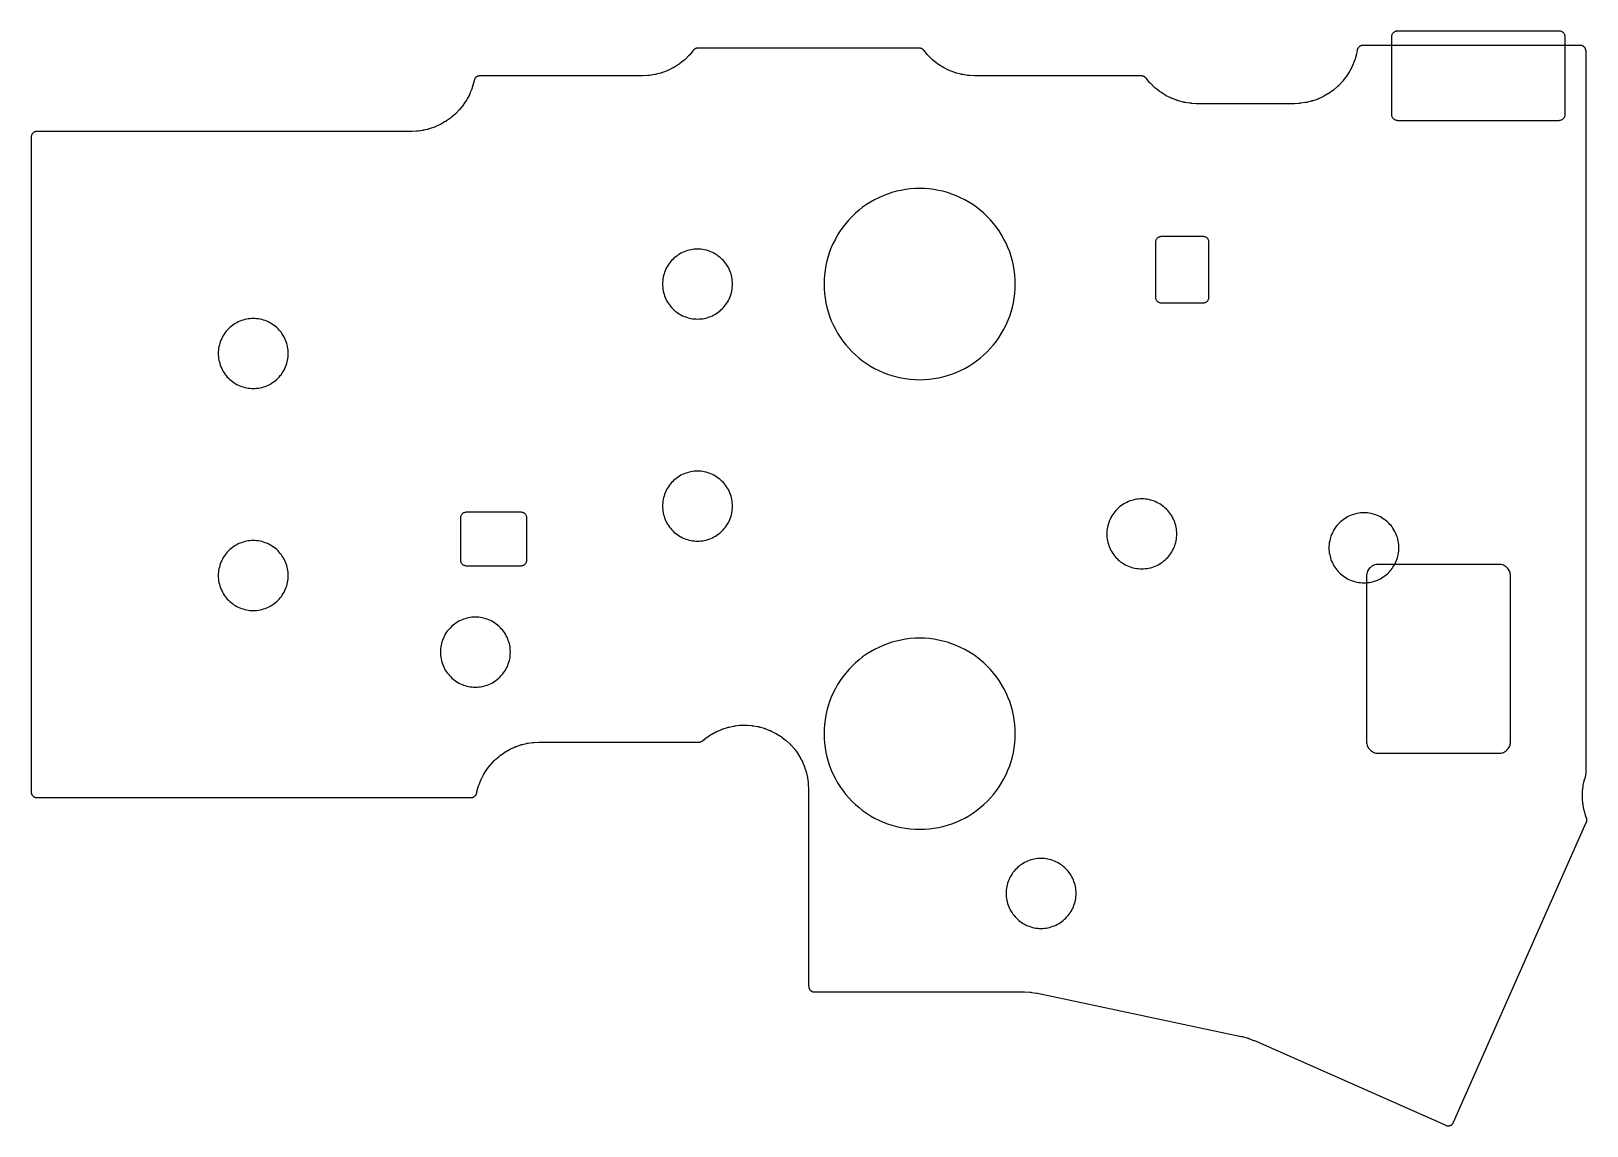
# Model space of a CAD drawing. Header units: millimetres. Extents: x 12 to 145, y -129 to -35.
import ezdxf

# ---------------------------------------------------------------- set-up
doc = ezdxf.new("R2010")
doc.units = ezdxf.units.MM
doc.layers.add('CUTOUTS', color=2, linetype='Continuous')
doc.layers.add('OUTLINE', color=1, linetype='Continuous')

msp = doc.modelspace()

# ---------------------------------------------------------------- linework, layer by layer
at = {"layer": 'CUTOUTS'}
for points in [[(142.94, -34.73), (129.06, -34.73), (129.01, -34.73), (128.96, -34.73), (128.91, -34.75), (128.86, -34.76), (128.82, -34.78), (128.78, -34.81), (128.74, -34.84), (128.7, -34.87), (128.67, -34.91), (128.64, -34.95), (128.61, -34.99), (128.59, -35.03), (128.58, -35.08), (128.56, -35.13), (128.56, -35.18), (128.56, -35.23), (128.56, -41.88), (128.56, -41.92), (128.56, -41.97), (128.58, -42.02), (128.59, -42.07), (128.61, -42.11), (128.64, -42.15), (128.67, -42.19), (128.7, -42.23), (128.74, -42.26), (128.78, -42.29), (128.82, -42.32), (128.86, -42.34), (128.91, -42.35), (128.96, -42.37), (129.01, -42.37), (129.06, -42.38), (142.94, -42.38), (142.99, -42.37), (143.04, -42.37), (143.09, -42.35), (143.14, -42.34), (143.18, -42.32), (143.22, -42.29), (143.26, -42.26), (143.3, -42.23), (143.33, -42.19), (143.36, -42.15), (143.39, -42.11), (143.41, -42.07), (143.42, -42.02), (143.44, -41.97), (143.44, -41.92), (143.44, -41.88), (143.44, -35.23), (143.44, -35.18), (143.44, -35.13), (143.42, -35.08), (143.41, -35.03), (143.39, -34.99), (143.36, -34.95), (143.33, -34.91), (143.3, -34.87), (143.26, -34.84), (143.22, -34.81), (143.18, -34.78), (143.14, -34.76), (143.09, -34.75), (143.04, -34.73), (142.99, -34.73), (142.94, -34.73)], [(96.29, -56.43), (96.28, -56.03), (96.25, -55.62), (96.2, -55.22), (96.13, -54.83), (96.04, -54.44), (95.93, -54.05), (95.81, -53.67), (95.66, -53.29), (95.5, -52.92), (95.32, -52.56), (95.12, -52.21), (94.91, -51.87), (94.67, -51.54), (94.43, -51.23), (94.16, -50.92), (93.89, -50.63), (93.59, -50.35), (93.29, -50.09), (92.97, -49.84), (92.64, -49.61), (92.3, -49.39), (91.95, -49.2), (91.59, -49.02), (91.23, -48.85), (90.85, -48.71), (90.47, -48.58), (90.08, -48.47), (89.69, -48.39), (89.29, -48.32), (88.89, -48.27), (88.49, -48.24), (88.09, -48.23), (87.69, -48.24), (87.28, -48.27), (86.88, -48.32), (86.49, -48.39), (86.1, -48.47), (85.71, -48.58), (85.33, -48.71), (84.95, -48.85), (84.58, -49.02), (84.22, -49.2), (83.87, -49.39), (83.53, -49.61), (83.2, -49.84), (82.89, -50.09), (82.58, -50.35), (82.29, -50.63), (82.01, -50.92), (81.75, -51.23), (81.5, -51.54), (81.27, -51.87), (81.05, -52.21), (80.86, -52.56), (80.67, -52.92), (80.51, -53.29), (80.37, -53.67), (80.24, -54.05), (80.13, -54.44), (80.05, -54.83), (79.98, -55.22), (79.93, -55.62), (79.9, -56.03), (79.89, -56.43), (79.9, -56.83), (79.93, -57.23), (79.98, -57.63), (80.05, -58.03), (80.13, -58.42), (80.24, -58.81), (80.37, -59.19), (80.51, -59.57), (80.67, -59.93), (80.86, -60.29), (81.05, -60.64), (81.27, -60.98), (81.5, -61.31), (81.75, -61.63), (82.01, -61.93), (82.29, -62.23), (82.58, -62.5), (82.89, -62.77), (83.2, -63.01), (83.53, -63.25), (83.87, -63.46), (84.22, -63.66), (84.58, -63.84), (84.95, -64), (85.33, -64.15), (85.71, -64.28), (86.1, -64.38), (86.49, -64.47), (86.88, -64.54), (87.28, -64.59), (87.69, -64.62), (88.09, -64.63), (88.49, -64.62), (88.89, -64.59), (89.29, -64.54), (89.69, -64.47), (90.08, -64.38), (90.47, -64.28), (90.85, -64.15), (91.23, -64), (91.59, -63.84), (91.95, -63.66), (92.3, -63.46), (92.64, -63.25), (92.97, -63.01), (93.29, -62.77), (93.59, -62.5), (93.89, -62.23), (94.16, -61.93), (94.43, -61.63), (94.67, -61.31), (94.91, -60.98), (95.12, -60.64), (95.32, -60.29), (95.5, -59.93), (95.66, -59.57), (95.81, -59.19), (95.93, -58.81), (96.04, -58.42), (96.13, -58.03), (96.2, -57.63), (96.25, -57.23), (96.28, -56.83), (96.29, -56.43)], [(112.4, -52.35), (108.81, -52.35), (108.76, -52.35), (108.71, -52.36), (108.67, -52.37), (108.62, -52.39), (108.58, -52.41), (108.53, -52.43), (108.49, -52.46), (108.46, -52.5), (108.42, -52.53), (108.4, -52.57), (108.37, -52.61), (108.35, -52.66), (108.33, -52.7), (108.32, -52.75), (108.31, -52.8), (108.31, -52.85), (108.31, -57.54), (108.31, -57.59), (108.32, -57.64), (108.33, -57.68), (108.35, -57.73), (108.37, -57.77), (108.4, -57.82), (108.42, -57.86), (108.46, -57.89), (108.49, -57.93), (108.53, -57.95), (108.58, -57.98), (108.62, -58), (108.67, -58.02), (108.71, -58.03), (108.76, -58.04), (108.81, -58.04), (112.4, -58.04), (112.45, -58.04), (112.5, -58.03), (112.55, -58.02), (112.59, -58), (112.64, -57.98), (112.68, -57.95), (112.72, -57.93), (112.76, -57.89), (112.79, -57.86), (112.82, -57.82), (112.84, -57.77), (112.86, -57.73), (112.88, -57.68), (112.89, -57.64), (112.9, -57.59), (112.9, -57.54), (112.9, -52.85), (112.9, -52.8), (112.89, -52.75), (112.88, -52.7), (112.86, -52.66), (112.84, -52.61), (112.82, -52.57), (112.79, -52.53), (112.76, -52.5), (112.72, -52.46), (112.68, -52.43), (112.64, -52.41), (112.59, -52.39), (112.55, -52.37), (112.5, -52.36), (112.45, -52.35), (112.4, -52.35)], [(72.04, -56.43), (72.03, -56.28), (72.02, -56.13), (72.01, -55.99), (71.98, -55.84), (71.95, -55.7), (71.91, -55.56), (71.86, -55.42), (71.81, -55.28), (71.75, -55.15), (71.68, -55.01), (71.61, -54.89), (71.53, -54.76), (71.45, -54.64), (71.36, -54.52), (71.26, -54.41), (71.16, -54.31), (71.05, -54.21), (70.94, -54.11), (70.82, -54.02), (70.7, -53.93), (70.58, -53.85), (70.45, -53.78), (70.32, -53.72), (70.19, -53.66), (70.05, -53.6), (69.91, -53.56), (69.77, -53.52), (69.62, -53.49), (69.48, -53.46), (69.33, -53.44), (69.18, -53.43), (69.04, -53.43), (68.89, -53.43), (68.74, -53.44), (68.6, -53.46), (68.45, -53.49), (68.31, -53.52), (68.17, -53.56), (68.03, -53.6), (67.89, -53.66), (67.75, -53.72), (67.62, -53.78), (67.5, -53.85), (67.37, -53.93), (67.25, -54.02), (67.13, -54.11), (67.02, -54.21), (66.92, -54.31), (66.81, -54.41), (66.72, -54.52), (66.63, -54.64), (66.54, -54.76), (66.46, -54.89), (66.39, -55.01), (66.33, -55.15), (66.27, -55.28), (66.21, -55.42), (66.17, -55.56), (66.13, -55.7), (66.1, -55.84), (66.07, -55.99), (66.05, -56.13), (66.04, -56.28), (66.04, -56.43), (66.04, -56.58), (66.05, -56.72), (66.07, -56.87), (66.1, -57.01), (66.13, -57.16), (66.17, -57.3), (66.21, -57.44), (66.27, -57.58), (66.33, -57.71), (66.39, -57.84), (66.46, -57.97), (66.54, -58.09), (66.63, -58.22), (66.72, -58.33), (66.81, -58.44), (66.92, -58.55), (67.02, -58.65), (67.13, -58.75), (67.25, -58.84), (67.37, -58.92), (67.5, -59), (67.62, -59.07), (67.75, -59.14), (67.89, -59.2), (68.03, -59.25), (68.17, -59.3), (68.31, -59.34), (68.45, -59.37), (68.6, -59.4), (68.74, -59.41), (68.89, -59.42), (69.04, -59.43), (69.18, -59.42), (69.33, -59.41), (69.48, -59.4), (69.62, -59.37), (69.77, -59.34), (69.91, -59.3), (70.05, -59.25), (70.19, -59.2), (70.32, -59.14), (70.45, -59.07), (70.58, -59), (70.7, -58.92), (70.82, -58.84), (70.94, -58.75), (71.05, -58.65), (71.16, -58.55), (71.26, -58.44), (71.36, -58.33), (71.45, -58.22), (71.53, -58.09), (71.61, -57.97), (71.68, -57.84), (71.75, -57.71), (71.81, -57.58), (71.86, -57.44), (71.91, -57.3), (71.95, -57.16), (71.98, -57.01), (72.01, -56.87), (72.02, -56.72), (72.03, -56.58), (72.04, -56.43)], [(33.94, -62.38), (33.93, -62.23), (33.92, -62.09), (33.91, -61.94), (33.88, -61.8), (33.85, -61.65), (33.81, -61.51), (33.76, -61.37), (33.71, -61.23), (33.65, -61.1), (33.58, -60.97), (33.51, -60.84), (33.43, -60.71), (33.35, -60.59), (33.26, -60.48), (33.16, -60.37), (33.06, -60.26), (32.95, -60.16), (32.84, -60.06), (32.72, -59.97), (32.6, -59.89), (32.48, -59.81), (32.35, -59.74), (32.22, -59.67), (32.09, -59.61), (31.95, -59.56), (31.81, -59.51), (31.67, -59.47), (31.52, -59.44), (31.38, -59.41), (31.23, -59.4), (31.08, -59.38), (30.94, -59.38), (30.79, -59.38), (30.64, -59.4), (30.5, -59.41), (30.35, -59.44), (30.21, -59.47), (30.07, -59.51), (29.93, -59.56), (29.79, -59.61), (29.65, -59.67), (29.52, -59.74), (29.4, -59.81), (29.27, -59.89), (29.15, -59.97), (29.03, -60.06), (28.92, -60.16), (28.82, -60.26), (28.71, -60.37), (28.62, -60.48), (28.53, -60.59), (28.44, -60.71), (28.36, -60.84), (28.29, -60.97), (28.23, -61.1), (28.17, -61.23), (28.11, -61.37), (28.07, -61.51), (28.03, -61.65), (28, -61.8), (27.97, -61.94), (27.95, -62.09), (27.94, -62.23), (27.94, -62.38), (27.94, -62.53), (27.95, -62.68), (27.97, -62.82), (28, -62.97), (28.03, -63.11), (28.07, -63.25), (28.11, -63.39), (28.17, -63.53), (28.23, -63.66), (28.29, -63.8), (28.36, -63.92), (28.44, -64.05), (28.53, -64.17), (28.62, -64.28), (28.71, -64.4), (28.82, -64.5), (28.92, -64.6), (29.03, -64.7), (29.15, -64.79), (29.27, -64.88), (29.4, -64.95), (29.52, -65.03), (29.65, -65.09), (29.79, -65.15), (29.93, -65.21), (30.07, -65.25), (30.21, -65.29), (30.35, -65.32), (30.5, -65.35), (30.64, -65.37), (30.79, -65.38), (30.94, -65.38), (31.08, -65.38), (31.23, -65.37), (31.38, -65.35), (31.52, -65.32), (31.67, -65.29), (31.81, -65.25), (31.95, -65.21), (32.09, -65.15), (32.22, -65.09), (32.35, -65.03), (32.48, -64.95), (32.6, -64.88), (32.72, -64.79), (32.84, -64.7), (32.95, -64.6), (33.06, -64.5), (33.16, -64.4), (33.26, -64.28), (33.35, -64.17), (33.43, -64.05), (33.51, -63.92), (33.58, -63.8), (33.65, -63.66), (33.71, -63.53), (33.76, -63.39), (33.81, -63.25), (33.85, -63.11), (33.88, -62.97), (33.91, -62.82), (33.92, -62.68), (33.93, -62.53), (33.94, -62.38)], [(72.04, -75.48), (72.03, -75.33), (72.02, -75.18), (72.01, -75.04), (71.98, -74.89), (71.95, -74.75), (71.91, -74.61), (71.86, -74.47), (71.81, -74.33), (71.75, -74.2), (71.68, -74.06), (71.61, -73.94), (71.53, -73.81), (71.45, -73.69), (71.36, -73.57), (71.26, -73.46), (71.16, -73.36), (71.05, -73.26), (70.94, -73.16), (70.82, -73.07), (70.7, -72.98), (70.58, -72.9), (70.45, -72.83), (70.32, -72.77), (70.19, -72.71), (70.05, -72.65), (69.91, -72.61), (69.77, -72.57), (69.62, -72.54), (69.48, -72.51), (69.33, -72.49), (69.18, -72.48), (69.04, -72.48), (68.89, -72.48), (68.74, -72.49), (68.6, -72.51), (68.45, -72.54), (68.31, -72.57), (68.17, -72.61), (68.03, -72.65), (67.89, -72.71), (67.75, -72.77), (67.62, -72.83), (67.5, -72.9), (67.37, -72.98), (67.25, -73.07), (67.13, -73.16), (67.02, -73.26), (66.92, -73.36), (66.81, -73.46), (66.72, -73.57), (66.63, -73.69), (66.54, -73.81), (66.46, -73.94), (66.39, -74.06), (66.33, -74.2), (66.27, -74.33), (66.21, -74.47), (66.17, -74.61), (66.13, -74.75), (66.1, -74.89), (66.07, -75.04), (66.05, -75.18), (66.04, -75.33), (66.04, -75.48), (66.04, -75.63), (66.05, -75.77), (66.07, -75.92), (66.1, -76.06), (66.13, -76.21), (66.17, -76.35), (66.21, -76.49), (66.27, -76.63), (66.33, -76.76), (66.39, -76.89), (66.46, -77.02), (66.54, -77.14), (66.63, -77.27), (66.72, -77.38), (66.81, -77.49), (66.92, -77.6), (67.02, -77.7), (67.13, -77.8), (67.25, -77.89), (67.37, -77.97), (67.5, -78.05), (67.62, -78.12), (67.75, -78.19), (67.89, -78.25), (68.03, -78.3), (68.17, -78.35), (68.31, -78.39), (68.45, -78.42), (68.6, -78.45), (68.74, -78.46), (68.89, -78.47), (69.04, -78.48), (69.18, -78.47), (69.33, -78.46), (69.48, -78.45), (69.62, -78.42), (69.77, -78.39), (69.91, -78.35), (70.05, -78.3), (70.19, -78.25), (70.32, -78.19), (70.45, -78.12), (70.58, -78.05), (70.7, -77.97), (70.82, -77.89), (70.94, -77.8), (71.05, -77.7), (71.16, -77.6), (71.26, -77.49), (71.36, -77.38), (71.45, -77.27), (71.53, -77.14), (71.61, -77.02), (71.68, -76.89), (71.75, -76.76), (71.81, -76.63), (71.86, -76.49), (71.91, -76.35), (71.95, -76.21), (71.98, -76.06), (72.01, -75.92), (72.02, -75.77), (72.03, -75.63), (72.04, -75.48)], [(53.9, -76), (49.21, -76), (49.16, -76), (49.11, -76.01), (49.07, -76.02), (49.02, -76.04), (48.97, -76.06), (48.93, -76.08), (48.89, -76.11), (48.86, -76.15), (48.82, -76.18), (48.79, -76.22), (48.77, -76.26), (48.75, -76.31), (48.73, -76.35), (48.72, -76.4), (48.71, -76.45), (48.71, -76.5), (48.71, -80.09), (48.71, -80.14), (48.72, -80.19), (48.73, -80.23), (48.75, -80.28), (48.77, -80.33), (48.79, -80.37), (48.82, -80.41), (48.86, -80.44), (48.89, -80.48), (48.93, -80.51), (48.97, -80.53), (49.02, -80.55), (49.07, -80.57), (49.11, -80.58), (49.16, -80.59), (49.21, -80.59), (53.9, -80.59), (53.95, -80.59), (54, -80.58), (54.05, -80.57), (54.09, -80.55), (54.14, -80.53), (54.18, -80.51), (54.22, -80.48), (54.25, -80.44), (54.29, -80.41), (54.32, -80.37), (54.34, -80.33), (54.36, -80.28), (54.38, -80.23), (54.39, -80.19), (54.4, -80.14), (54.4, -80.09), (54.4, -76.5), (54.4, -76.45), (54.39, -76.4), (54.38, -76.35), (54.36, -76.31), (54.34, -76.26), (54.32, -76.22), (54.29, -76.18), (54.25, -76.15), (54.22, -76.11), (54.18, -76.08), (54.14, -76.06), (54.09, -76.04), (54.05, -76.02), (54, -76.01), (53.95, -76), (53.9, -76)], [(110.14, -77.86), (110.13, -77.71), (110.12, -77.57), (110.11, -77.42), (110.08, -77.27), (110.05, -77.13), (110.01, -76.99), (109.96, -76.85), (109.91, -76.71), (109.85, -76.58), (109.78, -76.45), (109.71, -76.32), (109.63, -76.19), (109.55, -76.07), (109.46, -75.96), (109.36, -75.84), (109.26, -75.74), (109.15, -75.64), (109.04, -75.54), (108.92, -75.45), (108.8, -75.36), (108.68, -75.29), (108.55, -75.21), (108.42, -75.15), (108.29, -75.09), (108.15, -75.03), (108.01, -74.99), (107.87, -74.95), (107.72, -74.92), (107.58, -74.89), (107.43, -74.87), (107.28, -74.86), (107.14, -74.86), (106.99, -74.86), (106.84, -74.87), (106.7, -74.89), (106.55, -74.92), (106.41, -74.95), (106.27, -74.99), (106.13, -75.03), (105.99, -75.09), (105.85, -75.15), (105.72, -75.21), (105.6, -75.29), (105.47, -75.36), (105.35, -75.45), (105.23, -75.54), (105.12, -75.64), (105.02, -75.74), (104.91, -75.84), (104.82, -75.96), (104.73, -76.07), (104.64, -76.19), (104.56, -76.32), (104.49, -76.45), (104.43, -76.58), (104.37, -76.71), (104.31, -76.85), (104.27, -76.99), (104.23, -77.13), (104.2, -77.27), (104.17, -77.42), (104.15, -77.57), (104.14, -77.71), (104.14, -77.86), (104.14, -78.01), (104.15, -78.15), (104.17, -78.3), (104.2, -78.44), (104.23, -78.59), (104.27, -78.73), (104.31, -78.87), (104.37, -79.01), (104.43, -79.14), (104.49, -79.27), (104.56, -79.4), (104.64, -79.53), (104.73, -79.65), (104.82, -79.76), (104.91, -79.87), (105.02, -79.98), (105.12, -80.08), (105.23, -80.18), (105.35, -80.27), (105.47, -80.35), (105.6, -80.43), (105.72, -80.51), (105.85, -80.57), (105.99, -80.63), (106.13, -80.68), (106.27, -80.73), (106.41, -80.77), (106.55, -80.8), (106.7, -80.83), (106.84, -80.84), (106.99, -80.86), (107.14, -80.86), (107.28, -80.86), (107.43, -80.84), (107.58, -80.83), (107.72, -80.8), (107.87, -80.77), (108.01, -80.73), (108.15, -80.68), (108.29, -80.63), (108.42, -80.57), (108.55, -80.51), (108.68, -80.43), (108.8, -80.35), (108.92, -80.27), (109.04, -80.18), (109.15, -80.08), (109.26, -79.98), (109.36, -79.87), (109.46, -79.76), (109.55, -79.65), (109.63, -79.53), (109.71, -79.4), (109.78, -79.27), (109.85, -79.14), (109.91, -79.01), (109.96, -78.87), (110.01, -78.73), (110.05, -78.59), (110.08, -78.44), (110.11, -78.3), (110.12, -78.15), (110.13, -78.01), (110.14, -77.86)], [(129.19, -79.05), (129.18, -78.9), (129.17, -78.76), (129.16, -78.61), (129.13, -78.46), (129.1, -78.32), (129.06, -78.18), (129.01, -78.04), (128.96, -77.9), (128.9, -77.77), (128.83, -77.64), (128.76, -77.51), (128.68, -77.38), (128.6, -77.26), (128.51, -77.15), (128.41, -77.04), (128.31, -76.93), (128.2, -76.83), (128.09, -76.73), (127.97, -76.64), (127.85, -76.56), (127.73, -76.48), (127.6, -76.4), (127.47, -76.34), (127.34, -76.28), (127.2, -76.23), (127.06, -76.18), (126.92, -76.14), (126.77, -76.11), (126.63, -76.08), (126.48, -76.06), (126.33, -76.05), (126.19, -76.05), (126.04, -76.05), (125.89, -76.06), (125.75, -76.08), (125.6, -76.11), (125.46, -76.14), (125.32, -76.18), (125.18, -76.23), (125.04, -76.28), (124.9, -76.34), (124.77, -76.4), (124.65, -76.48), (124.52, -76.56), (124.4, -76.64), (124.28, -76.73), (124.17, -76.83), (124.07, -76.93), (123.96, -77.04), (123.87, -77.15), (123.78, -77.26), (123.69, -77.38), (123.61, -77.51), (123.54, -77.64), (123.48, -77.77), (123.42, -77.9), (123.36, -78.04), (123.32, -78.18), (123.28, -78.32), (123.25, -78.46), (123.22, -78.61), (123.2, -78.76), (123.19, -78.9), (123.19, -79.05), (123.19, -79.2), (123.2, -79.34), (123.22, -79.49), (123.25, -79.64), (123.28, -79.78), (123.32, -79.92), (123.36, -80.06), (123.42, -80.2), (123.48, -80.33), (123.54, -80.46), (123.61, -80.59), (123.69, -80.72), (123.78, -80.84), (123.87, -80.95), (123.96, -81.06), (124.07, -81.17), (124.17, -81.27), (124.28, -81.37), (124.4, -81.46), (124.52, -81.54), (124.65, -81.62), (124.77, -81.7), (124.9, -81.76), (125.04, -81.82), (125.18, -81.87), (125.32, -81.92), (125.46, -81.96), (125.6, -81.99), (125.75, -82.02), (125.89, -82.04), (126.04, -82.05), (126.19, -82.05), (126.33, -82.05), (126.48, -82.04), (126.63, -82.02), (126.77, -81.99), (126.92, -81.96), (127.06, -81.92), (127.2, -81.87), (127.34, -81.82), (127.47, -81.76), (127.6, -81.7), (127.73, -81.62), (127.85, -81.54), (127.97, -81.46), (128.09, -81.37), (128.2, -81.27), (128.31, -81.17), (128.41, -81.06), (128.51, -80.95), (128.6, -80.84), (128.68, -80.72), (128.76, -80.59), (128.83, -80.46), (128.9, -80.33), (128.96, -80.2), (129.01, -80.06), (129.06, -79.92), (129.1, -79.78), (129.13, -79.64), (129.16, -79.49), (129.17, -79.34), (129.18, -79.2), (129.19, -79.05)], [(33.94, -81.43), (33.93, -81.28), (33.92, -81.14), (33.91, -80.99), (33.88, -80.85), (33.85, -80.7), (33.81, -80.56), (33.76, -80.42), (33.71, -80.28), (33.65, -80.15), (33.58, -80.02), (33.51, -79.89), (33.43, -79.76), (33.35, -79.64), (33.26, -79.53), (33.16, -79.42), (33.06, -79.31), (32.95, -79.21), (32.84, -79.11), (32.72, -79.02), (32.6, -78.94), (32.48, -78.86), (32.35, -78.79), (32.22, -78.72), (32.09, -78.66), (31.95, -78.61), (31.81, -78.56), (31.67, -78.52), (31.52, -78.49), (31.38, -78.46), (31.23, -78.45), (31.08, -78.43), (30.94, -78.43), (30.79, -78.43), (30.64, -78.45), (30.5, -78.46), (30.35, -78.49), (30.21, -78.52), (30.07, -78.56), (29.93, -78.61), (29.79, -78.66), (29.65, -78.72), (29.52, -78.79), (29.4, -78.86), (29.27, -78.94), (29.15, -79.02), (29.03, -79.11), (28.92, -79.21), (28.82, -79.31), (28.71, -79.42), (28.62, -79.53), (28.53, -79.64), (28.44, -79.76), (28.36, -79.89), (28.29, -80.02), (28.23, -80.15), (28.17, -80.28), (28.11, -80.42), (28.07, -80.56), (28.03, -80.7), (28, -80.85), (27.97, -80.99), (27.95, -81.14), (27.94, -81.28), (27.94, -81.43), (27.94, -81.58), (27.95, -81.73), (27.97, -81.87), (28, -82.02), (28.03, -82.16), (28.07, -82.3), (28.11, -82.44), (28.17, -82.58), (28.23, -82.71), (28.29, -82.85), (28.36, -82.97), (28.44, -83.1), (28.53, -83.22), (28.62, -83.33), (28.71, -83.45), (28.82, -83.55), (28.92, -83.65), (29.03, -83.75), (29.15, -83.84), (29.27, -83.93), (29.4, -84), (29.52, -84.08), (29.65, -84.14), (29.79, -84.2), (29.93, -84.26), (30.07, -84.3), (30.21, -84.34), (30.35, -84.37), (30.5, -84.4), (30.64, -84.42), (30.79, -84.43), (30.94, -84.43), (31.08, -84.43), (31.23, -84.42), (31.38, -84.4), (31.52, -84.37), (31.67, -84.34), (31.81, -84.3), (31.95, -84.26), (32.09, -84.2), (32.22, -84.14), (32.35, -84.08), (32.48, -84), (32.6, -83.93), (32.72, -83.84), (32.84, -83.75), (32.95, -83.65), (33.06, -83.55), (33.16, -83.45), (33.26, -83.33), (33.35, -83.22), (33.43, -83.1), (33.51, -82.97), (33.58, -82.85), (33.65, -82.71), (33.71, -82.58), (33.76, -82.44), (33.81, -82.3), (33.85, -82.16), (33.88, -82.02), (33.91, -81.87), (33.92, -81.73), (33.93, -81.58), (33.94, -81.43)], [(137.76, -80.47), (127.41, -80.47), (127.31, -80.48), (127.22, -80.49), (127.12, -80.52), (127.03, -80.55), (126.94, -80.59), (126.86, -80.64), (126.78, -80.7), (126.71, -80.77), (126.64, -80.84), (126.58, -80.92), (126.53, -81), (126.49, -81.09), (126.46, -81.18), (126.43, -81.28), (126.42, -81.38), (126.41, -81.47), (126.41, -95.67), (126.42, -95.77), (126.43, -95.87), (126.46, -95.97), (126.49, -96.06), (126.53, -96.15), (126.58, -96.23), (126.64, -96.31), (126.71, -96.38), (126.78, -96.45), (126.86, -96.51), (126.94, -96.56), (127.03, -96.6), (127.12, -96.63), (127.22, -96.66), (127.31, -96.67), (127.41, -96.67), (137.76, -96.67), (137.86, -96.67), (137.96, -96.66), (138.05, -96.63), (138.15, -96.6), (138.23, -96.56), (138.32, -96.51), (138.4, -96.45), (138.47, -96.38), (138.54, -96.31), (138.59, -96.23), (138.64, -96.15), (138.69, -96.06), (138.72, -95.97), (138.74, -95.87), (138.76, -95.77), (138.76, -95.67), (138.76, -81.47), (138.76, -81.38), (138.74, -81.28), (138.72, -81.18), (138.69, -81.09), (138.64, -81), (138.59, -80.92), (138.54, -80.84), (138.47, -80.77), (138.4, -80.7), (138.32, -80.64), (138.23, -80.59), (138.15, -80.55), (138.05, -80.52), (137.96, -80.49), (137.86, -80.48), (137.76, -80.47)], [(52.99, -88), (52.98, -87.85), (52.97, -87.71), (52.96, -87.56), (52.93, -87.41), (52.9, -87.27), (52.86, -87.13), (52.81, -86.99), (52.76, -86.85), (52.7, -86.72), (52.63, -86.59), (52.56, -86.46), (52.48, -86.33), (52.4, -86.21), (52.31, -86.1), (52.21, -85.99), (52.11, -85.88), (52, -85.78), (51.89, -85.68), (51.77, -85.59), (51.65, -85.51), (51.53, -85.43), (51.4, -85.35), (51.27, -85.29), (51.14, -85.23), (51, -85.18), (50.86, -85.13), (50.72, -85.09), (50.57, -85.06), (50.43, -85.03), (50.28, -85.01), (50.13, -85), (49.99, -85), (49.84, -85), (49.69, -85.01), (49.55, -85.03), (49.4, -85.06), (49.26, -85.09), (49.12, -85.13), (48.98, -85.18), (48.84, -85.23), (48.7, -85.29), (48.57, -85.35), (48.45, -85.43), (48.32, -85.51), (48.2, -85.59), (48.08, -85.68), (47.97, -85.78), (47.87, -85.88), (47.76, -85.99), (47.67, -86.1), (47.58, -86.21), (47.49, -86.33), (47.41, -86.46), (47.34, -86.59), (47.28, -86.72), (47.22, -86.85), (47.16, -86.99), (47.12, -87.13), (47.08, -87.27), (47.05, -87.41), (47.02, -87.56), (47, -87.71), (46.99, -87.85), (46.99, -88), (46.99, -88.15), (47, -88.29), (47.02, -88.44), (47.05, -88.59), (47.08, -88.73), (47.12, -88.87), (47.16, -89.01), (47.22, -89.15), (47.28, -89.28), (47.34, -89.41), (47.41, -89.54), (47.49, -89.67), (47.58, -89.79), (47.67, -89.9), (47.76, -90.01), (47.87, -90.12), (47.97, -90.22), (48.08, -90.32), (48.2, -90.41), (48.32, -90.49), (48.45, -90.57), (48.57, -90.65), (48.7, -90.71), (48.84, -90.77), (48.98, -90.82), (49.12, -90.87), (49.26, -90.91), (49.4, -90.94), (49.55, -90.97), (49.69, -90.99), (49.84, -91), (49.99, -91), (50.13, -91), (50.28, -90.99), (50.43, -90.97), (50.57, -90.94), (50.72, -90.91), (50.86, -90.87), (51, -90.82), (51.14, -90.77), (51.27, -90.71), (51.4, -90.65), (51.53, -90.57), (51.65, -90.49), (51.77, -90.41), (51.89, -90.32), (52, -90.22), (52.11, -90.12), (52.21, -90.01), (52.31, -89.9), (52.4, -89.79), (52.48, -89.67), (52.56, -89.54), (52.63, -89.41), (52.7, -89.28), (52.76, -89.15), (52.81, -89.01), (52.86, -88.87), (52.9, -88.73), (52.93, -88.59), (52.96, -88.44), (52.97, -88.29), (52.98, -88.15), (52.99, -88)], [(96.29, -95), (96.28, -94.6), (96.25, -94.2), (96.2, -93.8), (96.13, -93.4), (96.04, -93.01), (95.93, -92.62), (95.81, -92.24), (95.66, -91.86), (95.5, -91.49), (95.32, -91.13), (95.12, -90.78), (94.91, -90.44), (94.67, -90.12), (94.43, -89.8), (94.16, -89.49), (93.89, -89.2), (93.59, -88.92), (93.29, -88.66), (92.97, -88.41), (92.64, -88.18), (92.3, -87.97), (91.95, -87.77), (91.59, -87.59), (91.23, -87.42), (90.85, -87.28), (90.47, -87.15), (90.08, -87.05), (89.69, -86.96), (89.29, -86.89), (88.89, -86.84), (88.49, -86.81), (88.09, -86.8), (87.69, -86.81), (87.28, -86.84), (86.88, -86.89), (86.49, -86.96), (86.1, -87.05), (85.71, -87.15), (85.33, -87.28), (84.95, -87.42), (84.58, -87.59), (84.22, -87.77), (83.87, -87.97), (83.53, -88.18), (83.2, -88.41), (82.89, -88.66), (82.58, -88.92), (82.29, -89.2), (82.01, -89.49), (81.75, -89.8), (81.5, -90.12), (81.27, -90.44), (81.05, -90.78), (80.86, -91.13), (80.67, -91.49), (80.51, -91.86), (80.37, -92.24), (80.24, -92.62), (80.13, -93.01), (80.05, -93.4), (79.98, -93.8), (79.93, -94.2), (79.9, -94.6), (79.89, -95), (79.9, -95.4), (79.93, -95.8), (79.98, -96.2), (80.05, -96.6), (80.13, -96.99), (80.24, -97.38), (80.37, -97.76), (80.51, -98.14), (80.67, -98.51), (80.86, -98.87), (81.05, -99.22), (81.27, -99.56), (81.5, -99.88), (81.75, -100.2), (82.01, -100.51), (82.29, -100.8), (82.58, -101.08), (82.89, -101.34), (83.2, -101.59), (83.53, -101.82), (83.87, -102.03), (84.22, -102.23), (84.58, -102.41), (84.95, -102.58), (85.33, -102.72), (85.71, -102.85), (86.1, -102.95), (86.49, -103.04), (86.88, -103.11), (87.28, -103.16), (87.69, -103.19), (88.09, -103.2), (88.49, -103.19), (88.89, -103.16), (89.29, -103.11), (89.69, -103.04), (90.08, -102.95), (90.47, -102.85), (90.85, -102.72), (91.23, -102.58), (91.59, -102.41), (91.95, -102.23), (92.3, -102.03), (92.64, -101.82), (92.97, -101.59), (93.29, -101.34), (93.59, -101.08), (93.89, -100.8), (94.16, -100.51), (94.43, -100.2), (94.67, -99.88), (94.91, -99.56), (95.12, -99.22), (95.32, -98.87), (95.5, -98.51), (95.66, -98.14), (95.81, -97.76), (95.93, -97.38), (96.04, -96.99), (96.13, -96.6), (96.2, -96.2), (96.25, -95.8), (96.28, -95.4), (96.29, -95)], [(101.5, -108.7), (101.5, -108.55), (101.49, -108.41), (101.47, -108.26), (101.44, -108.11), (101.41, -107.97), (101.37, -107.83), (101.32, -107.69), (101.27, -107.55), (101.21, -107.42), (101.15, -107.29), (101.07, -107.16), (100.99, -107.03), (100.91, -106.91), (100.82, -106.8), (100.72, -106.69), (100.62, -106.58), (100.51, -106.48), (100.4, -106.38), (100.29, -106.29), (100.17, -106.21), (100.04, -106.13), (99.91, -106.05), (99.78, -105.99), (99.65, -105.93), (99.51, -105.88), (99.37, -105.83), (99.23, -105.79), (99.09, -105.76), (98.94, -105.73), (98.79, -105.71), (98.65, -105.7), (98.5, -105.7), (98.35, -105.7), (98.21, -105.71), (98.06, -105.73), (97.91, -105.76), (97.77, -105.79), (97.63, -105.83), (97.49, -105.88), (97.35, -105.93), (97.22, -105.99), (97.09, -106.05), (96.96, -106.13), (96.83, -106.21), (96.71, -106.29), (96.6, -106.38), (96.49, -106.48), (96.38, -106.58), (96.28, -106.69), (96.18, -106.8), (96.09, -106.91), (96.01, -107.03), (95.93, -107.16), (95.85, -107.29), (95.79, -107.42), (95.73, -107.55), (95.68, -107.69), (95.63, -107.83), (95.59, -107.97), (95.56, -108.11), (95.53, -108.26), (95.51, -108.41), (95.5, -108.55), (95.5, -108.7), (95.5, -108.85), (95.51, -108.99), (95.53, -109.14), (95.56, -109.29), (95.59, -109.43), (95.63, -109.57), (95.68, -109.71), (95.73, -109.85), (95.79, -109.98), (95.85, -110.11), (95.93, -110.24), (96.01, -110.37), (96.09, -110.49), (96.18, -110.6), (96.28, -110.71), (96.38, -110.82), (96.49, -110.92), (96.6, -111.02), (96.71, -111.11), (96.83, -111.19), (96.96, -111.27), (97.09, -111.35), (97.22, -111.41), (97.35, -111.47), (97.49, -111.52), (97.63, -111.57), (97.77, -111.61), (97.91, -111.64), (98.06, -111.67), (98.21, -111.69), (98.35, -111.7), (98.5, -111.7), (98.65, -111.7), (98.79, -111.69), (98.94, -111.67), (99.09, -111.64), (99.23, -111.61), (99.37, -111.57), (99.51, -111.52), (99.65, -111.47), (99.78, -111.41), (99.91, -111.35), (100.04, -111.27), (100.17, -111.19), (100.29, -111.11), (100.4, -111.02), (100.51, -110.92), (100.62, -110.82), (100.72, -110.71), (100.82, -110.6), (100.91, -110.49), (100.99, -110.37), (101.07, -110.24), (101.15, -110.11), (101.21, -109.98), (101.27, -109.85), (101.32, -109.71), (101.37, -109.57), (101.41, -109.43), (101.44, -109.29), (101.47, -109.14), (101.49, -108.99), (101.5, -108.85), (101.5, -108.7)]]:
    msp.add_lwpolyline(points, close=True, dxfattribs=at)
at = {"layer": 'OUTLINE'}
msp.add_lwpolyline([(12.35, -43.33), (12.33, -43.34), (12.3, -43.34), (12.28, -43.34), (12.25, -43.35), (12.24, -43.36), (12.2, -43.37), (12.19, -43.37), (12.16, -43.39), (12.15, -43.39), (12.12, -43.41), (12.1, -43.42), (12.08, -43.44), (12.07, -43.45), (12.04, -43.47), (12.03, -43.48), (12.01, -43.51), (12, -43.52), (11.98, -43.55), (11.97, -43.56), (11.95, -43.59), (11.94, -43.6), (11.93, -43.63), (11.92, -43.65), (11.91, -43.68), (11.91, -43.69), (11.9, -43.73), (11.9, -43.74), (11.89, -43.78), (11.89, -43.79), (11.89, -43.84), (11.89, -43.85), (11.89, -99.97), (11.89, -99.97), (11.89, -100.02), (11.89, -100.04), (11.9, -100.07), (11.9, -100.09), (11.91, -100.12), (11.91, -100.13), (11.92, -100.17), (11.93, -100.18), (11.94, -100.21), (11.95, -100.22), (11.97, -100.25), (11.98, -100.26), (12, -100.29), (12.01, -100.3), (12.03, -100.33), (12.04, -100.34), (12.07, -100.36), (12.08, -100.37), (12.1, -100.39), (12.12, -100.4), (12.15, -100.42), (12.16, -100.42), (12.19, -100.44), (12.2, -100.45), (12.24, -100.46), (12.25, -100.46), (12.28, -100.47), (12.3, -100.47), (12.33, -100.48), (12.35, -100.48), (12.4, -100.48), (12.4, -100.48), (49.59, -100.48), (49.6, -100.48), (49.65, -100.48), (49.67, -100.48), (49.7, -100.47), (49.71, -100.47), (49.75, -100.46), (49.76, -100.46), (49.79, -100.44), (49.81, -100.44), (49.84, -100.42), (49.85, -100.42), (49.88, -100.4), (49.89, -100.39), (49.92, -100.37), (49.93, -100.36), (49.96, -100.34), (49.97, -100.33), (49.99, -100.3), (50, -100.29), (50.02, -100.26), (50.03, -100.25), (50.05, -100.22), (50.05, -100.21), (50.07, -100.18), (50.07, -100.16), (50.09, -100.13), (50.09, -100.12), (50.1, -100.07), (50.1, -100.06), (50.12, -99.98), (50.12, -99.97), (50.13, -99.93), (50.13, -99.92), (50.13, -99.91), (50.14, -99.9), (50.15, -99.86), (50.15, -99.85), (50.26, -99.48), (50.26, -99.47), (50.28, -99.43), (50.28, -99.42), (50.28, -99.41), (50.29, -99.4), (50.3, -99.36), (50.3, -99.35), (50.45, -98.99), (50.45, -98.98), (50.47, -98.94), (50.47, -98.93), (50.48, -98.92), (50.48, -98.91), (50.5, -98.88), (50.51, -98.87), (50.68, -98.52), (50.69, -98.51), (50.71, -98.48), (50.71, -98.47), (50.72, -98.46), (50.72, -98.45), (50.74, -98.42), (50.75, -98.41), (50.96, -98.08), (50.97, -98.07), (50.99, -98.04), (51, -98.03), (51, -98.02), (51.01, -98.01), (51.03, -97.98), (51.04, -97.97), (51.28, -97.67), (51.29, -97.66), (51.31, -97.63), (51.32, -97.62), (51.33, -97.61), (51.33, -97.6), (51.36, -97.57), (51.37, -97.57), (51.64, -97.28), (51.65, -97.27), (51.67, -97.25), (51.68, -97.24), (51.69, -97.23), (51.7, -97.22), (51.72, -97.2), (51.73, -97.19), (52.03, -96.94), (52.04, -96.93), (52.07, -96.9), (52.08, -96.9), (52.08, -96.89), (52.09, -96.88), (52.12, -96.86), (52.13, -96.85), (52.45, -96.63), (52.46, -96.62), (52.49, -96.6), (52.5, -96.59), (52.51, -96.59), (52.52, -96.58), (52.55, -96.56), (52.56, -96.56), (52.9, -96.36), (52.91, -96.36), (52.94, -96.34), (52.95, -96.33), (52.96, -96.33), (52.97, -96.32), (53.01, -96.31), (53.02, -96.3), (53.37, -96.14), (53.38, -96.13), (53.42, -96.12), (53.43, -96.11), (53.44, -96.11), (53.45, -96.11), (53.49, -96.09), (53.5, -96.09), (53.86, -95.96), (53.88, -95.96), (53.91, -95.95), (53.92, -95.94), (53.93, -95.94), (53.94, -95.94), (53.98, -95.93), (53.99, -95.92), (54.37, -95.83), (54.38, -95.83), (54.42, -95.82), (54.43, -95.82), (54.44, -95.82), (54.45, -95.82), (54.49, -95.81), (54.5, -95.81), (54.89, -95.75), (54.9, -95.75), (54.94, -95.75), (54.95, -95.75), (54.96, -95.74), (54.97, -95.74), (55.01, -95.74), (55.02, -95.74), (55.43, -95.72), (55.44, -95.72), (55.46, -95.72), (55.46, -95.72), (55.47, -95.72), (55.47, -95.72), (55.49, -95.72), (55.5, -95.72), (69.14, -95.72), (69.14, -95.72), (69.19, -95.72), (69.21, -95.71), (69.24, -95.71), (69.26, -95.71), (69.29, -95.7), (69.3, -95.69), (69.34, -95.68), (69.35, -95.68), (69.38, -95.66), (69.39, -95.66), (69.42, -95.64), (69.44, -95.63), (69.48, -95.6), (69.48, -95.59), (69.72, -95.4), (69.73, -95.39), (69.76, -95.36), (69.77, -95.36), (69.78, -95.35), (69.79, -95.34), (69.82, -95.32), (69.83, -95.31), (70.16, -95.1), (70.17, -95.09), (70.2, -95.07), (70.21, -95.06), (70.22, -95.06), (70.23, -95.05), (70.26, -95.03), (70.27, -95.03), (70.62, -94.84), (70.63, -94.83), (70.67, -94.81), (70.68, -94.81), (70.69, -94.81), (70.7, -94.8), (70.73, -94.78), (70.74, -94.78), (71.11, -94.63), (71.12, -94.62), (71.15, -94.61), (71.16, -94.6), (71.17, -94.6), (71.18, -94.6), (71.22, -94.58), (71.23, -94.58), (71.61, -94.46), (71.62, -94.46), (71.66, -94.45), (71.67, -94.44), (71.68, -94.44), (71.69, -94.44), (71.73, -94.43), (71.74, -94.43), (72.12, -94.35), (72.13, -94.34), (72.17, -94.34), (72.18, -94.34), (72.19, -94.33), (72.21, -94.33), (72.24, -94.33), (72.26, -94.33), (72.65, -94.28), (72.66, -94.28), (72.7, -94.28), (72.71, -94.28), (72.72, -94.28), (72.73, -94.28), (72.77, -94.27), (72.78, -94.27), (73.18, -94.27), (73.19, -94.27), (73.23, -94.27), (73.24, -94.27), (73.25, -94.27), (73.26, -94.27), (73.3, -94.27), (73.31, -94.27), (73.7, -94.3), (73.71, -94.3), (73.75, -94.31), (73.76, -94.31), (73.77, -94.31), (73.79, -94.31), (73.82, -94.32), (73.84, -94.32), (74.22, -94.39), (74.24, -94.39), (74.27, -94.4), (74.28, -94.4), (74.29, -94.4), (74.31, -94.41), (74.34, -94.42), (74.35, -94.42), (74.73, -94.53), (74.75, -94.53), (74.78, -94.54), (74.79, -94.54), (74.8, -94.55), (74.81, -94.55), (74.85, -94.56), (74.86, -94.57), (75.23, -94.71), (75.24, -94.72), (75.28, -94.73), (75.29, -94.73), (75.3, -94.74), (75.31, -94.74), (75.34, -94.76), (75.35, -94.77), (75.7, -94.94), (75.71, -94.95), (75.75, -94.97), (75.76, -94.97), (75.77, -94.98), (75.78, -94.98), (75.81, -95), (75.82, -95.01), (76.15, -95.22), (76.16, -95.22), (76.2, -95.25), (76.21, -95.25), (76.21, -95.26), (76.22, -95.26), (76.26, -95.29), (76.26, -95.29), (76.58, -95.54), (76.59, -95.54), (76.62, -95.57), (76.62, -95.57), (76.63, -95.58), (76.64, -95.59), (76.67, -95.61), (76.68, -95.62), (76.97, -95.89), (76.97, -95.9), (77, -95.93), (77.01, -95.94), (77.02, -95.94), (77.03, -95.95), (77.05, -95.98), (77.06, -95.99), (77.32, -96.28), (77.33, -96.29), (77.35, -96.32), (77.36, -96.33), (77.37, -96.34), (77.37, -96.35), (77.4, -96.38), (77.4, -96.39), (77.63, -96.71), (77.64, -96.72), (77.66, -96.75), (77.67, -96.76), (77.67, -96.77), (77.68, -96.78), (77.7, -96.81), (77.71, -96.82), (77.91, -97.16), (77.91, -97.17), (77.93, -97.21), (77.94, -97.22), (77.94, -97.23), (77.95, -97.24), (77.96, -97.27), (77.97, -97.28), (78.13, -97.64), (78.14, -97.65), (78.15, -97.69), (78.16, -97.7), (78.16, -97.71), (78.17, -97.72), (78.18, -97.75), (78.18, -97.76), (78.31, -98.14), (78.32, -98.15), (78.33, -98.18), (78.33, -98.2), (78.34, -98.2), (78.34, -98.22), (78.35, -98.25), (78.35, -98.26), (78.45, -98.65), (78.45, -98.66), (78.46, -98.7), (78.46, -98.71), (78.46, -98.72), (78.46, -98.73), (78.47, -98.77), (78.47, -98.78), (78.53, -99.17), (78.53, -99.18), (78.53, -99.22), (78.54, -99.23), (78.54, -99.24), (78.54, -99.25), (78.54, -99.29), (78.54, -99.3), (78.56, -99.72), (78.56, -99.72), (78.56, -99.74), (78.56, -99.75), (78.56, -99.75), (78.56, -99.76), (78.56, -99.78), (78.56, -99.79), (78.56, -116.63), (78.56, -116.64), (78.57, -116.69), (78.57, -116.71), (78.57, -116.74), (78.57, -116.75), (78.58, -116.79), (78.59, -116.8), (78.6, -116.83), (78.6, -116.85), (78.62, -116.88), (78.63, -116.89), (78.64, -116.92), (78.65, -116.93), (78.67, -116.96), (78.68, -116.97), (78.7, -117), (78.71, -117.01), (78.74, -117.03), (78.75, -117.04), (78.78, -117.06), (78.79, -117.07), (78.82, -117.09), (78.83, -117.09), (78.86, -117.11), (78.88, -117.11), (78.91, -117.13), (78.92, -117.13), (78.96, -117.14), (78.97, -117.14), (79.01, -117.15), (79.02, -117.15), (79.07, -117.15), (79.08, -117.15), (97.01, -117.15), (97.02, -117.15), (97.04, -117.15), (97.05, -117.15), (97.05, -117.15), (97.06, -117.15), (97.08, -117.15), (97.09, -117.15), (97.54, -117.18), (97.55, -117.18), (97.59, -117.18), (97.6, -117.18), (97.61, -117.18), (97.63, -117.18), (97.67, -117.19), (97.68, -117.19), (98.13, -117.26), (98.13, -117.26), (98.15, -117.27), (98.16, -117.27), (98.16, -117.27), (98.17, -117.27), (98.19, -117.27), (98.2, -117.27), (115.66, -120.97), (115.67, -120.97), (115.69, -120.97), (115.7, -120.97), (115.7, -120.98), (115.71, -120.98), (115.73, -120.98), (115.74, -120.98), (116.17, -121.1), (116.18, -121.1), (116.22, -121.12), (116.24, -121.12), (116.25, -121.12), (116.26, -121.13), (116.3, -121.14), (116.31, -121.15), (116.73, -121.31), (116.74, -121.31), (116.76, -121.32), (116.76, -121.32), (116.77, -121.32), (116.77, -121.32), (116.79, -121.33), (116.8, -121.33), (133.2, -128.59), (133.2, -128.6), (133.25, -128.62), (133.27, -128.62), (133.3, -128.63), (133.31, -128.63), (133.35, -128.64), (133.36, -128.64), (133.4, -128.64), (133.41, -128.64), (133.44, -128.64), (133.46, -128.64), (133.49, -128.64), (133.51, -128.63), (133.54, -128.63), (133.56, -128.62), (133.59, -128.61), (133.6, -128.61), (133.63, -128.59), (133.65, -128.59), (133.68, -128.57), (133.69, -128.56), (133.72, -128.54), (133.73, -128.53), (133.75, -128.51), (133.76, -128.5), (133.79, -128.47), (133.8, -128.46), (133.82, -128.44), (133.83, -128.42), (133.85, -128.4), (133.85, -128.38), (133.88, -128.34), (133.88, -128.33), (145.26, -102.62), (145.26, -102.62), (145.28, -102.57), (145.29, -102.56), (145.29, -102.52), (145.3, -102.51), (145.3, -102.48), (145.31, -102.46), (145.31, -102.43), (145.31, -102.41), (145.31, -102.38), (145.31, -102.36), (145.3, -102.33), (145.3, -102.31), (145.29, -102.28), (145.29, -102.27), (145.27, -102.22), (145.27, -102.21), (145.23, -102.12), (145.23, -102.11), (145.22, -102.08), (145.21, -102.06), (145.21, -102.05), (145.21, -102.04), (145.2, -102.01), (145.19, -102), (145.09, -101.62), (145.08, -101.61), (145.07, -101.57), (145.07, -101.56), (145.07, -101.55), (145.07, -101.54), (145.06, -101.5), (145.06, -101.49), (144.99, -101.11), (144.98, -101.1), (144.98, -101.06), (144.98, -101.05), (144.98, -101.04), (144.97, -101.02), (144.97, -100.99), (144.97, -100.98), (144.94, -100.59), (144.94, -100.57), (144.93, -100.54), (144.93, -100.52), (144.93, -100.52), (144.93, -100.5), (144.93, -100.47), (144.93, -100.45), (144.94, -100.06), (144.94, -100.05), (144.94, -100.01), (144.94, -100), (144.94, -99.99), (144.94, -99.98), (144.94, -99.94), (144.94, -99.93), (144.98, -99.54), (144.99, -99.53), (144.99, -99.49), (144.99, -99.48), (144.99, -99.47), (145, -99.46), (145, -99.42), (145, -99.41), (145.08, -99.03), (145.08, -99.02), (145.09, -98.98), (145.1, -98.97), (145.1, -98.96), (145.1, -98.95), (145.11, -98.91), (145.12, -98.9), (145.21, -98.59), (145.21, -98.58), (145.23, -98.53), (145.23, -98.51), (145.23, -98.48), (145.23, -98.47), (145.24, -98.42), (145.24, -98.41), (145.24, -36.47), (145.24, -36.46), (145.23, -36.41), (145.23, -36.39), (145.23, -36.36), (145.23, -36.35), (145.22, -36.31), (145.21, -36.3), (145.2, -36.27), (145.2, -36.25), (145.18, -36.22), (145.17, -36.21), (145.16, -36.18), (145.15, -36.17), (145.13, -36.14), (145.12, -36.13), (145.1, -36.1), (145.09, -36.09), (145.06, -36.07), (145.05, -36.06), (145.02, -36.04), (145.01, -36.03), (144.98, -36.01), (144.97, -36.01), (144.94, -35.99), (144.92, -35.99), (144.89, -35.97), (144.88, -35.97), (144.84, -35.96), (144.83, -35.96), (144.79, -35.95), (144.78, -35.95), (144.73, -35.95), (144.72, -35.95), (126.12, -35.95), (126.11, -35.95), (126.06, -35.95), (126.04, -35.95), (126.01, -35.96), (125.99, -35.96), (125.96, -35.97), (125.95, -35.97), (125.91, -35.99), (125.9, -35.99), (125.87, -36.01), (125.86, -36.01), (125.83, -36.03), (125.82, -36.04), (125.79, -36.06), (125.78, -36.07), (125.75, -36.09), (125.74, -36.1), (125.72, -36.13), (125.71, -36.14), (125.69, -36.17), (125.68, -36.18), (125.66, -36.21), (125.66, -36.22), (125.64, -36.25), (125.64, -36.27), (125.62, -36.3), (125.62, -36.31), (125.61, -36.36), (125.61, -36.37), (125.54, -36.69), (125.54, -36.7), (125.53, -36.74), (125.53, -36.75), (125.53, -36.76), (125.53, -36.77), (125.52, -36.81), (125.51, -36.82), (125.4, -37.19), (125.4, -37.2), (125.39, -37.24), (125.38, -37.25), (125.38, -37.26), (125.38, -37.27), (125.36, -37.31), (125.36, -37.32), (125.21, -37.68), (125.21, -37.69), (125.19, -37.72), (125.19, -37.74), (125.18, -37.74), (125.18, -37.75), (125.16, -37.79), (125.16, -37.8), (124.98, -38.15), (124.97, -38.16), (124.96, -38.19), (124.95, -38.2), (124.94, -38.21), (124.94, -38.22), (124.92, -38.25), (124.91, -38.26), (124.7, -38.59), (124.69, -38.6), (124.67, -38.63), (124.67, -38.64), (124.66, -38.65), (124.65, -38.66), (124.63, -38.69), (124.62, -38.7), (124.38, -39), (124.38, -39.01), (124.35, -39.04), (124.34, -39.05), (124.34, -39.06), (124.33, -39.07), (124.3, -39.1), (124.3, -39.1), (124.03, -39.39), (124.02, -39.39), (123.99, -39.42), (123.98, -39.43), (123.98, -39.44), (123.97, -39.44), (123.94, -39.47), (123.93, -39.48), (123.64, -39.73), (123.63, -39.74), (123.6, -39.76), (123.59, -39.77), (123.58, -39.78), (123.57, -39.78), (123.54, -39.81), (123.53, -39.81), (123.21, -40.04), (123.2, -40.05), (123.17, -40.07), (123.16, -40.08), (123.15, -40.08), (123.14, -40.09), (123.11, -40.11), (123.1, -40.11), (122.76, -40.31), (122.75, -40.31), (122.72, -40.33), (122.71, -40.34), (122.7, -40.34), (122.69, -40.35), (122.66, -40.36), (122.65, -40.37), (122.29, -40.53), (122.28, -40.53), (122.24, -40.55), (122.23, -40.55), (122.22, -40.56), (122.21, -40.56), (122.18, -40.58), (122.17, -40.58), (121.8, -40.71), (121.79, -40.71), (121.75, -40.72), (121.74, -40.73), (121.73, -40.73), (121.72, -40.73), (121.68, -40.74), (121.67, -40.74), (121.29, -40.84), (121.28, -40.84), (121.24, -40.85), (121.23, -40.85), (121.22, -40.85), (121.21, -40.85), (121.17, -40.86), (121.16, -40.86), (120.78, -40.92), (120.76, -40.92), (120.73, -40.92), (120.71, -40.92), (120.7, -40.92), (120.69, -40.93), (120.66, -40.93), (120.64, -40.93), (120.23, -40.95), (120.23, -40.95), (120.21, -40.95), (120.2, -40.95), (120.2, -40.95), (120.19, -40.95), (120.17, -40.95), (120.17, -40.95), (111.91, -40.95), (111.91, -40.95), (111.89, -40.95), (111.88, -40.95), (111.87, -40.95), (111.87, -40.95), (111.85, -40.95), (111.84, -40.95), (111.4, -40.93), (111.38, -40.92), (111.34, -40.92), (111.33, -40.92), (111.32, -40.92), (111.31, -40.92), (111.27, -40.91), (111.25, -40.91), (110.84, -40.85), (110.82, -40.84), (110.78, -40.84), (110.77, -40.83), (110.76, -40.83), (110.75, -40.83), (110.71, -40.82), (110.69, -40.82), (110.29, -40.71), (110.27, -40.7), (110.23, -40.69), (110.22, -40.69), (110.21, -40.69), (110.2, -40.68), (110.16, -40.67), (110.15, -40.66), (109.75, -40.52), (109.74, -40.51), (109.7, -40.49), (109.69, -40.49), (109.68, -40.49), (109.67, -40.48), (109.63, -40.46), (109.62, -40.46), (109.24, -40.27), (109.23, -40.26), (109.2, -40.24), (109.18, -40.24), (109.18, -40.23), (109.16, -40.23), (109.13, -40.2), (109.12, -40.2), (108.76, -39.97), (108.75, -39.96), (108.72, -39.94), (108.71, -39.93), (108.7, -39.93), (108.69, -39.92), (108.65, -39.89), (108.64, -39.89), (108.31, -39.62), (108.3, -39.62), (108.27, -39.59), (108.26, -39.58), (108.25, -39.57), (108.24, -39.57), (108.21, -39.54), (108.2, -39.53), (107.9, -39.23), (107.89, -39.23), (107.86, -39.2), (107.86, -39.19), (107.85, -39.18), (107.84, -39.17), (107.81, -39.14), (107.8, -39.13), (107.51, -38.77), (107.48, -38.74), (107.47, -38.72), (107.44, -38.7), (107.43, -38.69), (107.4, -38.67), (107.39, -38.66), (107.36, -38.64), (107.35, -38.63), (107.31, -38.61), (107.3, -38.61), (107.27, -38.6), (107.25, -38.59), (107.22, -38.58), (107.2, -38.58), (107.16, -38.57), (107.15, -38.57), (107.1, -38.57), (107.09, -38.57), (92.86, -38.57), (92.86, -38.57), (92.84, -38.57), (92.83, -38.57), (92.82, -38.57), (92.82, -38.57), (92.8, -38.57), (92.79, -38.57), (92.35, -38.54), (92.33, -38.54), (92.29, -38.54), (92.28, -38.54), (92.27, -38.54), (92.26, -38.54), (92.22, -38.53), (92.2, -38.53), (91.79, -38.46), (91.77, -38.46), (91.73, -38.45), (91.72, -38.45), (91.71, -38.45), (91.7, -38.45), (91.66, -38.44), (91.64, -38.43), (91.24, -38.33), (91.22, -38.32), (91.18, -38.31), (91.17, -38.31), (91.16, -38.31), (91.15, -38.3), (91.11, -38.29), (91.1, -38.28), (90.7, -38.13), (90.69, -38.13), (90.65, -38.11), (90.64, -38.11), (90.63, -38.1), (90.62, -38.1), (90.58, -38.08), (90.57, -38.08), (90.19, -37.89), (90.18, -37.88), (90.15, -37.86), (90.13, -37.86), (90.13, -37.85), (90.11, -37.84), (90.08, -37.82), (90.07, -37.82), (89.71, -37.59), (89.7, -37.58), (89.67, -37.56), (89.66, -37.55), (89.65, -37.55), (89.64, -37.54), (89.6, -37.51), (89.59, -37.51), (89.26, -37.24), (89.25, -37.24), (89.22, -37.21), (89.21, -37.2), (89.2, -37.19), (89.19, -37.18), (89.16, -37.16), (89.15, -37.15), (88.85, -36.85), (88.84, -36.84), (88.81, -36.81), (88.81, -36.81), (88.8, -36.8), (88.79, -36.79), (88.76, -36.76), (88.75, -36.75), (88.46, -36.39), (88.43, -36.35), (88.42, -36.34), (88.39, -36.32), (88.38, -36.31), (88.35, -36.29), (88.34, -36.28), (88.31, -36.26), (88.3, -36.25), (88.26, -36.23), (88.25, -36.23), (88.22, -36.21), (88.2, -36.21), (88.17, -36.2), (88.15, -36.2), (88.11, -36.19), (88.1, -36.19), (88.05, -36.19), (88.04, -36.19), (69.09, -36.19), (69.08, -36.19), (69.03, -36.19), (69.01, -36.19), (68.97, -36.2), (68.96, -36.2), (68.92, -36.21), (68.91, -36.21), (68.88, -36.23), (68.86, -36.23), (68.83, -36.25), (68.82, -36.26), (68.79, -36.28), (68.77, -36.29), (68.75, -36.31), (68.73, -36.32), (68.71, -36.34), (68.7, -36.35), (68.67, -36.39), (68.37, -36.75), (68.36, -36.76), (68.33, -36.79), (68.33, -36.8), (68.32, -36.81), (68.31, -36.81), (68.28, -36.84), (68.27, -36.85), (67.97, -37.15), (67.96, -37.16), (67.93, -37.18), (67.92, -37.19), (67.91, -37.2), (67.9, -37.21), (67.87, -37.24), (67.86, -37.24), (67.53, -37.51), (67.52, -37.51), (67.49, -37.54), (67.48, -37.55), (67.47, -37.55), (67.46, -37.56), (67.42, -37.58), (67.41, -37.59), (67.06, -37.82), (67.05, -37.82), (67.01, -37.84), (67, -37.85), (66.99, -37.86), (66.98, -37.86), (66.94, -37.88), (66.93, -37.89), (66.55, -38.08), (66.54, -38.08), (66.5, -38.1), (66.49, -38.1), (66.48, -38.11), (66.47, -38.11), (66.43, -38.13), (66.42, -38.13), (66.03, -38.28), (66.01, -38.29), (65.98, -38.3), (65.96, -38.31), (65.95, -38.31), (65.94, -38.31), (65.9, -38.32), (65.89, -38.33), (65.48, -38.43), (65.47, -38.44), (65.43, -38.45), (65.42, -38.45), (65.41, -38.45), (65.39, -38.45), (65.35, -38.46), (65.34, -38.46), (64.92, -38.53), (64.91, -38.53), (64.87, -38.54), (64.86, -38.54), (64.85, -38.54), (64.83, -38.54), (64.79, -38.54), (64.78, -38.54), (64.33, -38.57), (64.33, -38.57), (64.31, -38.57), (64.3, -38.57), (64.3, -38.57), (64.29, -38.57), (64.27, -38.57), (64.26, -38.57), (50.38, -38.57), (50.37, -38.57), (50.32, -38.57), (50.31, -38.57), (50.27, -38.58), (50.26, -38.58), (50.23, -38.59), (50.21, -38.59), (50.18, -38.61), (50.17, -38.61), (50.14, -38.63), (50.12, -38.63), (50.09, -38.65), (50.08, -38.66), (50.05, -38.68), (50.04, -38.69), (50.02, -38.71), (50.01, -38.72), (49.98, -38.75), (49.97, -38.76), (49.95, -38.79), (49.95, -38.8), (49.93, -38.83), (49.92, -38.84), (49.91, -38.87), (49.9, -38.89), (49.89, -38.92), (49.88, -38.93), (49.87, -38.98), (49.87, -38.99), (49.86, -39.07), (49.85, -39.08), (49.85, -39.12), (49.84, -39.13), (49.84, -39.14), (49.84, -39.15), (49.83, -39.19), (49.82, -39.2), (49.71, -39.57), (49.71, -39.58), (49.7, -39.62), (49.69, -39.63), (49.69, -39.64), (49.69, -39.65), (49.67, -39.69), (49.67, -39.7), (49.52, -40.06), (49.52, -40.07), (49.51, -40.11), (49.5, -40.12), (49.5, -40.13), (49.49, -40.14), (49.47, -40.17), (49.47, -40.18), (49.29, -40.53), (49.28, -40.54), (49.27, -40.57), (49.26, -40.58), (49.26, -40.59), (49.25, -40.6), (49.23, -40.63), (49.22, -40.64), (49.01, -40.97), (49.01, -40.98), (48.98, -41.01), (48.98, -41.02), (48.97, -41.03), (48.97, -41.04), (48.94, -41.07), (48.94, -41.08), (48.69, -41.38), (48.69, -41.39), (48.66, -41.42), (48.66, -41.43), (48.65, -41.44), (48.64, -41.45), (48.62, -41.48), (48.61, -41.48), (48.34, -41.77), (48.33, -41.78), (48.3, -41.8), (48.29, -41.81), (48.29, -41.82), (48.28, -41.83), (48.25, -41.85), (48.24, -41.86), (47.95, -42.11), (47.94, -42.12), (47.91, -42.15), (47.9, -42.15), (47.89, -42.16), (47.88, -42.17), (47.85, -42.19), (47.84, -42.2), (47.52, -42.42), (47.51, -42.43), (47.48, -42.45), (47.47, -42.46), (47.47, -42.46), (47.46, -42.47), (47.42, -42.49), (47.41, -42.49), (47.08, -42.69), (47.06, -42.69), (47.03, -42.71), (47.02, -42.72), (47.01, -42.72), (47, -42.73), (46.97, -42.74), (46.96, -42.75), (46.6, -42.91), (46.59, -42.92), (46.56, -42.93), (46.55, -42.94), (46.54, -42.94), (46.53, -42.94), (46.49, -42.96), (46.48, -42.96), (46.11, -43.09), (46.1, -43.09), (46.06, -43.1), (46.05, -43.11), (46.04, -43.11), (46.03, -43.11), (45.99, -43.12), (45.98, -43.13), (45.6, -43.22), (45.59, -43.22), (45.56, -43.23), (45.54, -43.23), (45.53, -43.23), (45.52, -43.23), (45.48, -43.24), (45.47, -43.24), (45.09, -43.3), (45.08, -43.3), (45.04, -43.3), (45.03, -43.3), (45.02, -43.31), (45, -43.31), (44.97, -43.31), (44.95, -43.31), (44.54, -43.33), (44.54, -43.33), (44.52, -43.33), (44.51, -43.33), (44.51, -43.33), (44.5, -43.33), (44.48, -43.33), (44.48, -43.33), (12.4, -43.33), (12.4, -43.33), (12.35, -43.33)], close=True, dxfattribs=at)

doc.saveas('drawing.dxf')
